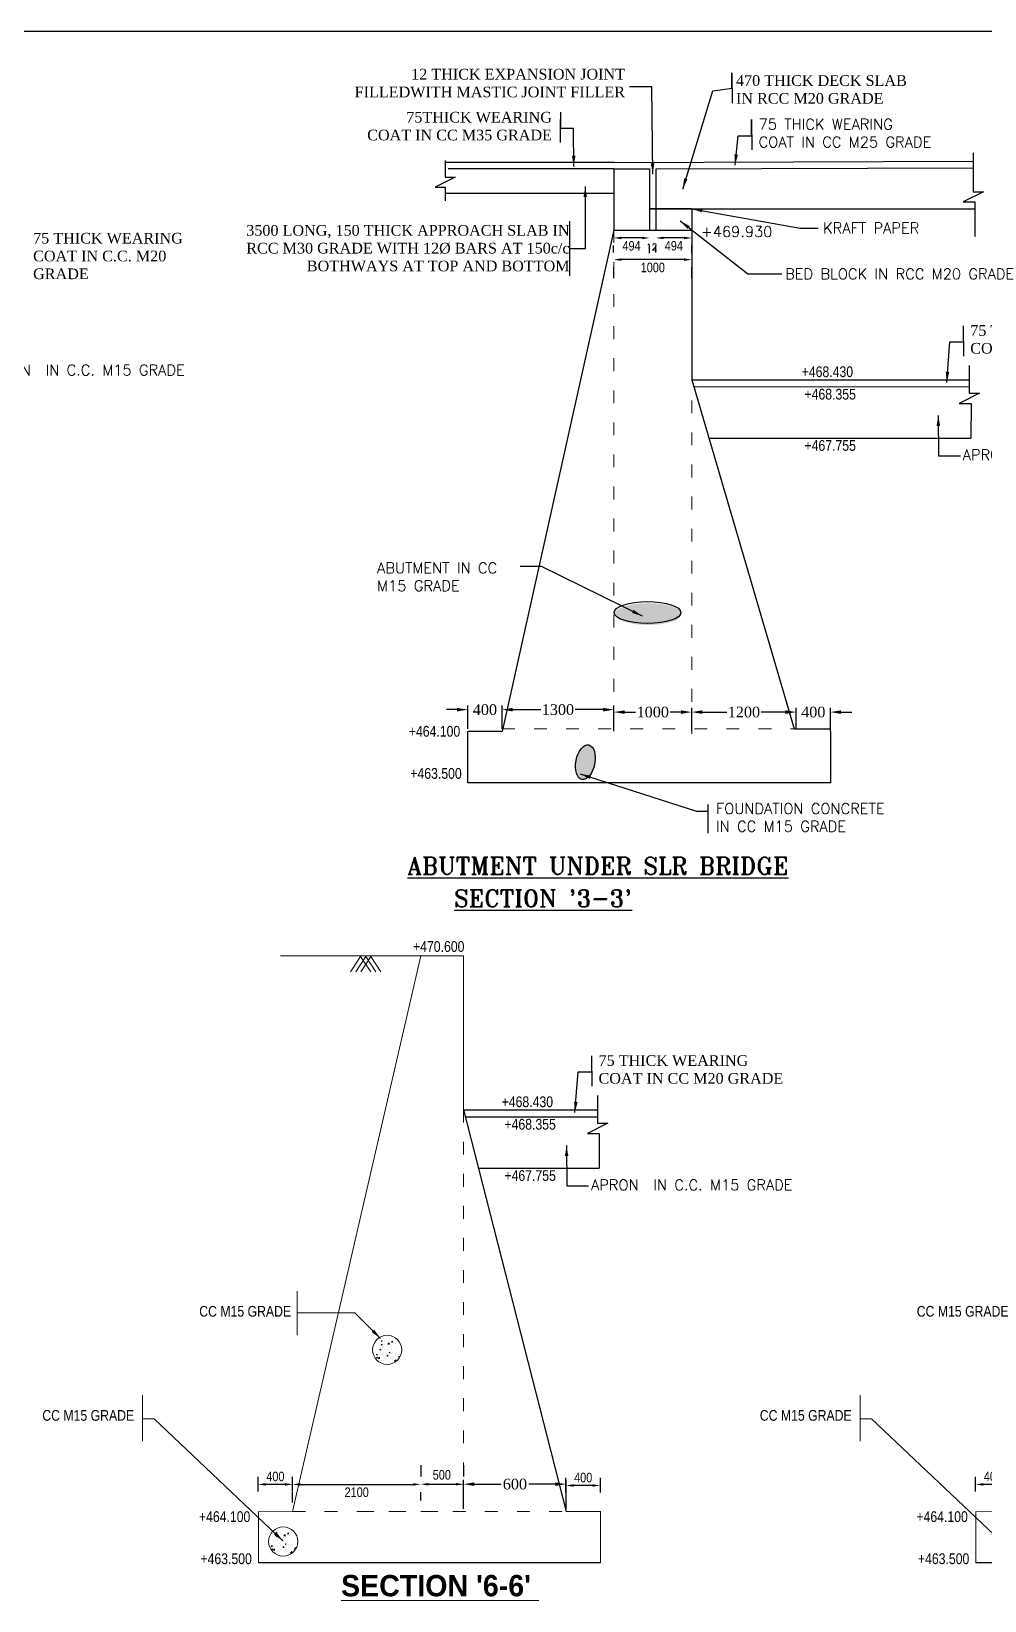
# Model space of a CAD drawing. Header units: millimetres. Extents: x 80 to 6605, y 46 to 2491.
# Drawn here: x 5765.6 to 5988.5, y 318.6 to 685.7 of the extents above; entities that cross this region are included whole.
import ezdxf

# ---------------------------------------------------------------- set-up
doc = ezdxf.new("R2010")
doc.units = ezdxf.units.MM
doc.linetypes.add('ACAD_ISO03W100', pattern=[30, 12, -18])
doc.layers.add('TEXT_GENERAL', color=4, linetype='Continuous')
doc.styles.add('ARIAL NARROW', font='ARIALN.TTF')
doc.styles.add('CITYBLUEPR', font='cityb___.ttf')
doc.styles.add('ROMANS', font='romans.shx', dxfattribs={"height": 2.5})
doc.styles.add('ROMANT', font='romant')
doc.styles.get("Standard").update_dxf_attribs({"font": 'times.ttf', "height": 2.5})
doc.styles.add('TIMES NEW ROMAN', font='times.ttf')
doc.styles.add('TNR_2.5', font='times.ttf', dxfattribs={"height": 2.5})
doc.dimstyles.new('ISO-25', dxfattribs={"dimtxt": 2.5, "dimasz": 2.5, "dimexe": 1.25, "dimexo": 0.625, "dimtad": 1, "dimlfac": 25, "dimtxsty": 'Standard', "dimcen": 2.5, "dimadec": 0, "dimazin": 0, "dimtfac": 1, "dimtmove": 0, "dimatfit": 3, "dimfxl": 1, "dimarcsym": 0})
doc.dimstyles.new('STANDARD$0', dxfattribs={"dimscale": 88.888889, "dimtxt": 0.02, "dimasz": 0.02, "dimexe": 0.1, "dimexo": 0.1, "dimgap": 0.09, "dimtad": 2, "dimtih": 1, "dimtoh": 1, "dimdec": 0, "dimzin": 1, "dimdsep": 46, "dimtxsty": 'Standard', "dimcen": 0.09, "dimadec": 0, "dimazin": 0, "dimtfac": 1, "dimtdec": 4, "dimtofl": 0, "dimtmove": 0, "dimatfit": 3, "dimfxl": 1, "dimtolj": 1, "dimtzin": 1, "dimarcsym": 0})
doc.dimstyles.new('STYLE_ESH', dxfattribs={"dimtxt": 2.5, "dimasz": 2.5, "dimexe": 1, "dimexo": 0.625, "dimtad": 0, "dimtih": 1, "dimtoh": 1, "dimdec": 0, "dimlfac": 100, "dimzin": 9, "dimdsep": 46, "dimtxsty": 'TNR_2.5', "dimcen": 2.5, "dimadec": 0, "dimazin": 2, "dimtfac": 1, "dimtdec": 0, "dimtofl": 0, "dimtmove": 2, "dimatfit": 3, "dimfxl": 1, "dimarcsym": 0})

# ---------------------------------------------------------------- blocks, each defined once
blk = doc.blocks.new('*D139')
at = {"layer": 'Defpoints', "color": 0, "transparency": 16777216}
for p in [(5911.66, 638.35), (5911.66, 637.34), (5920.04, 638.26)]:
    blk.add_point(p, dxfattribs=at)
at = {"layer": 'TEXT_GENERAL', "color": 0, "lineweight": -2, "transparency": 16777216}
for p, q in [((5911.66, 633.91), (5911.66, 635.57)), ((5918.27, 637.34), (5913.43, 637.34)), ((5920.04, 633.81), (5920.04, 635.57))]:
    blk.add_line(p, q, dxfattribs=at)
at = {"layer": 'TEXT_GENERAL', "color": 0, "transparency": 16777216}
for points in [[(5913.43, 637.64), (5913.43, 637.05), (5911.66, 637.34)], [(5918.27, 637.64), (5918.27, 637.05), (5920.04, 637.34)]]:
    blk.add_solid(points, dxfattribs=at)
at = {"layer": 'TEXT_GENERAL', "color": 0, "lineweight": 9, "transparency": 16777216, "insert": (5915.85, 635.5), "char_height": 2.222, "attachment_point": 5, "style": 'ARIAL NARROW'}
blk.add_mtext('\\A1;494', dxfattribs=at)
blk = doc.blocks.new('*D138')
at = {"layer": 'Defpoints', "color": 0, "transparency": 16777216}
for p in [(5901.77, 638.35), (5901.77, 637.34), (5910.16, 638.26)]:
    blk.add_point(p, dxfattribs=at)
at = {"layer": 'TEXT_GENERAL', "color": 0, "lineweight": -2, "transparency": 16777216}
for p, q in [((5901.77, 633.91), (5901.77, 635.57)), ((5908.38, 637.34), (5903.55, 637.34)), ((5910.16, 633.81), (5910.16, 635.57))]:
    blk.add_line(p, q, dxfattribs=at)
at = {"layer": 'TEXT_GENERAL', "color": 0, "transparency": 16777216}
for points in [[(5903.55, 637.64), (5903.55, 637.05), (5901.77, 637.34)], [(5908.38, 637.64), (5908.38, 637.05), (5910.16, 637.34)]]:
    blk.add_solid(points, dxfattribs=at)
at = {"layer": 'TEXT_GENERAL', "color": 0, "lineweight": 9, "transparency": 16777216, "insert": (5905.96, 635.5), "char_height": 2.222, "attachment_point": 5, "style": 'ARIAL NARROW'}
blk.add_mtext('\\A1;494', dxfattribs=at)
blk = doc.blocks.new('*D137')
at = {"layer": 'Defpoints', "color": 0, "transparency": 16777216}
for p in [(5901.82, 632.41), (5901.82, 632.27), (5920.04, 632.41)]:
    blk.add_point(p, dxfattribs=at)
at = {"layer": 'TEXT_GENERAL', "color": 0, "lineweight": -2, "transparency": 16777216}
for p, q in [((5918.27, 632.27), (5903.6, 632.27)), ((5901.82, 627.97), (5901.82, 630.5)), ((5920.04, 627.97), (5920.04, 630.5))]:
    blk.add_line(p, q, dxfattribs=at)
at = {"layer": 'TEXT_GENERAL', "color": 0, "transparency": 16777216}
for points in [[(5903.6, 632.57), (5903.6, 631.98), (5901.82, 632.27)], [(5918.27, 632.57), (5918.27, 631.98), (5920.04, 632.27)]]:
    blk.add_solid(points, dxfattribs=at)
at = {"layer": 'TEXT_GENERAL', "color": 0, "lineweight": 9, "transparency": 16777216, "insert": (5910.93, 630.43), "char_height": 2.222, "attachment_point": 5, "style": 'ARIAL NARROW'}
blk.add_mtext('\\A1;1000', dxfattribs=at)
blk = doc.blocks.new('*D148')
at = {"layer": 'Defpoints', "color": 0, "transparency": 16777216}
for p in [(5856.68, 345.8), (5866.68, 345.8), (5866.68, 345.8)]:
    blk.add_point(p, dxfattribs=at)
at = {"layer": 'TEXT_GENERAL', "color": 0, "lineweight": -2, "transparency": 16777216}
for p, q in [((5856.68, 350.25), (5856.68, 347.58)), ((5866.68, 350.25), (5866.68, 347.58)), ((5858.46, 345.8), (5864.9, 345.8))]:
    blk.add_line(p, q, dxfattribs=at)
at = {"layer": 'TEXT_GENERAL', "color": 0, "transparency": 16777216}
for points in [[(5858.46, 346.1), (5858.46, 345.51), (5856.68, 345.8)], [(5864.9, 346.1), (5864.9, 345.51), (5866.68, 345.8)]]:
    blk.add_solid(points, dxfattribs=at)
at = {"layer": 'TEXT_GENERAL', "color": 0, "lineweight": 9, "transparency": 16777216, "insert": (5861.58, 347.99), "char_height": 2.222, "attachment_point": 5, "style": 'ARIAL NARROW'}
blk.add_mtext('\\A1;500', dxfattribs=at)
blk = doc.blocks.new('*D147')
at = {"layer": 'Defpoints', "color": 0, "transparency": 16777216}
for p in [(5890.62, 345.51), (5890.62, 339.41), (5898.67, 339.41)]:
    blk.add_point(p, dxfattribs=at)
at = {"layer": 'TEXT_GENERAL', "color": 0, "lineweight": -2, "transparency": 16777216}
for p, q in [((5890.62, 343.85), (5890.62, 347.29)), ((5896.9, 345.51), (5892.4, 345.51)), ((5898.67, 343.85), (5898.67, 347.29))]:
    blk.add_line(p, q, dxfattribs=at)
at = {"layer": 'TEXT_GENERAL', "color": 0, "transparency": 16777216}
for points in [[(5892.4, 345.81), (5892.4, 345.22), (5890.62, 345.51)], [(5896.9, 345.81), (5896.9, 345.22), (5898.67, 345.51)]]:
    blk.add_solid(points, dxfattribs=at)
at = {"layer": 'TEXT_GENERAL', "color": 0, "lineweight": 9, "transparency": 16777216, "insert": (5894.65, 347.36), "char_height": 2.222, "attachment_point": 5, "style": 'ARIAL NARROW'}
blk.add_mtext('\\A1;400', dxfattribs=at)
blk = doc.blocks.new('*D146')
at = {"layer": 'Defpoints', "color": 0, "transparency": 16777216}
for p in [(5826.67, 345.97), (5856.67, 346.43), (5856.67, 345.77)]:
    blk.add_point(p, dxfattribs=at)
at = {"layer": 'TEXT_GENERAL', "color": 0, "lineweight": -2, "transparency": 16777216}
for p, q in [((5828.45, 345.77), (5854.89, 345.77)), ((5826.67, 341.53), (5826.67, 343.99)), ((5856.67, 341.98), (5856.67, 343.99))]:
    blk.add_line(p, q, dxfattribs=at)
at = {"layer": 'TEXT_GENERAL', "color": 0, "transparency": 16777216}
for points in [[(5828.45, 346.07), (5828.45, 345.48), (5826.67, 345.77)], [(5854.89, 346.07), (5854.89, 345.48), (5856.67, 345.77)]]:
    blk.add_solid(points, dxfattribs=at)
at = {"layer": 'TEXT_GENERAL', "color": 0, "lineweight": 9, "transparency": 16777216, "insert": (5841.67, 343.93), "char_height": 2.222, "attachment_point": 5, "style": 'ARIAL NARROW'}
blk.add_mtext('\\A1;2100', dxfattribs=at)
blk = doc.blocks.new('*D145')
at = {"layer": 'Defpoints', "color": 0, "transparency": 16777216}
for p in [(5818.62, 345.77), (5818.62, 339.66), (5826.67, 339.66)]:
    blk.add_point(p, dxfattribs=at)
at = {"layer": 'TEXT_GENERAL', "color": 0, "lineweight": -2, "transparency": 16777216}
for p, q in [((5818.62, 344.11), (5818.62, 347.55)), ((5824.89, 345.77), (5820.4, 345.77)), ((5826.67, 344.11), (5826.67, 347.55))]:
    blk.add_line(p, q, dxfattribs=at)
at = {"layer": 'TEXT_GENERAL', "color": 0, "transparency": 16777216}
for points in [[(5820.4, 346.07), (5820.4, 345.47), (5818.62, 345.77)], [(5824.89, 346.07), (5824.89, 345.47), (5826.67, 345.77)]]:
    blk.add_solid(points, dxfattribs=at)
at = {"layer": 'TEXT_GENERAL', "color": 0, "lineweight": 9, "transparency": 16777216, "insert": (5822.65, 347.62), "char_height": 2.222, "attachment_point": 5, "style": 'ARIAL NARROW'}
blk.add_mtext('\\A1;400', dxfattribs=at)
blk = doc.blocks.new('*D211')
at = {"color": 0, "lineweight": -2, "transparency": 16777216}
for p, q in [((5865.16, 527), (5862.66, 527)), ((5867.66, 522.54), (5867.66, 528)), ((5875.66, 522.54), (5875.66, 528)), ((5878.16, 527), (5880.66, 527))]:
    blk.add_line(p, q, dxfattribs=at)
at = {"color": 0, "transparency": 16777216}
for points in [[(5865.16, 527.42), (5865.16, 526.58), (5867.66, 527)], [(5878.16, 527.42), (5878.16, 526.58), (5875.66, 527)]]:
    blk.add_solid(points, dxfattribs=at)
at = {"layer": 'Defpoints', "color": 0, "transparency": 16777216}
for p in [(5875.66, 527), (5867.66, 521.91), (5875.66, 521.91)]:
    blk.add_point(p, dxfattribs=at)
at = {"color": 0, "transparency": 16777216, "insert": (5871.66, 527), "char_height": 2.5, "attachment_point": 5, "style": 'TNR_2.5'}
blk.add_mtext('400', dxfattribs=at)
blk = doc.blocks.new('*D212')
at = {"color": 0, "lineweight": -2, "transparency": 16777216}
for p, q in [((5875.66, 522.54), (5875.66, 528)), ((5878.16, 527), (5884.71, 527)), ((5899.32, 527), (5892.78, 527)), ((5901.82, 521.96), (5901.82, 528))]:
    blk.add_line(p, q, dxfattribs=at)
at = {"color": 0, "transparency": 16777216}
for points in [[(5878.16, 527.42), (5878.16, 526.58), (5875.66, 527)], [(5899.32, 527.42), (5899.32, 526.58), (5901.82, 527)]]:
    blk.add_solid(points, dxfattribs=at)
at = {"layer": 'Defpoints', "color": 0, "transparency": 16777216}
for p in [(5901.82, 527), (5875.66, 521.91), (5901.82, 521.33)]:
    blk.add_point(p, dxfattribs=at)
at = {"color": 0, "transparency": 16777216, "insert": (5888.74, 527), "char_height": 2.5, "attachment_point": 5, "style": 'TNR_2.5'}
blk.add_mtext('1300', dxfattribs=at)
blk = doc.blocks.new('*D213')
at = {"color": 0, "lineweight": -2, "transparency": 16777216}
for p, q in [((5901.82, 521.96), (5901.82, 527.43)), ((5904.32, 526.43), (5906.89, 526.43)), ((5917.53, 526.43), (5914.96, 526.43)), ((5920.03, 521.96), (5920.03, 527.43))]:
    blk.add_line(p, q, dxfattribs=at)
at = {"color": 0, "transparency": 16777216}
for points in [[(5904.32, 526.84), (5904.32, 526.01), (5901.82, 526.43)], [(5917.53, 526.84), (5917.53, 526.01), (5920.03, 526.43)]]:
    blk.add_solid(points, dxfattribs=at)
at = {"layer": 'Defpoints', "color": 0, "transparency": 16777216}
for p in [(5920.03, 526.43), (5901.82, 521.33), (5920.03, 521.34)]:
    blk.add_point(p, dxfattribs=at)
at = {"color": 0, "transparency": 16777216, "insert": (5910.93, 526.43), "char_height": 2.5, "attachment_point": 5, "style": 'TNR_2.5'}
blk.add_mtext('1000', dxfattribs=at)
blk = doc.blocks.new('*D214')
at = {"color": 0, "lineweight": -2, "transparency": 16777216}
for p, q in [((5920.03, 521.96), (5920.03, 527.43)), ((5922.53, 526.43), (5928.22, 526.43)), ((5941.97, 526.43), (5936.29, 526.43)), ((5944.47, 522.59), (5944.47, 527.43))]:
    blk.add_line(p, q, dxfattribs=at)
at = {"color": 0, "transparency": 16777216}
for points in [[(5922.53, 526.85), (5922.53, 526.01), (5920.03, 526.43)], [(5941.97, 526.85), (5941.97, 526.01), (5944.47, 526.43)]]:
    blk.add_solid(points, dxfattribs=at)
at = {"layer": 'Defpoints', "color": 0, "transparency": 16777216}
for p in [(5944.47, 526.43), (5920.03, 521.34), (5944.47, 521.96)]:
    blk.add_point(p, dxfattribs=at)
at = {"color": 0, "transparency": 16777216, "insert": (5932.25, 526.43), "char_height": 2.5, "attachment_point": 5, "style": 'TNR_2.5'}
blk.add_mtext('1200', dxfattribs=at)
blk = doc.blocks.new('*D215')
at = {"color": 0, "lineweight": -2, "transparency": 16777216}
for p, q in [((5941.97, 526.43), (5939.47, 526.43)), ((5944.47, 522.59), (5944.47, 527.43)), ((5952.47, 521.95), (5952.47, 527.43)), ((5954.97, 526.43), (5957.47, 526.43))]:
    blk.add_line(p, q, dxfattribs=at)
at = {"color": 0, "transparency": 16777216}
for points in [[(5941.97, 526.85), (5941.97, 526.01), (5944.47, 526.43)], [(5954.97, 526.85), (5954.97, 526.01), (5952.47, 526.43)]]:
    blk.add_solid(points, dxfattribs=at)
at = {"layer": 'Defpoints', "color": 0, "transparency": 16777216}
for p in [(5952.47, 526.43), (5944.47, 521.96), (5952.47, 521.33)]:
    blk.add_point(p, dxfattribs=at)
at = {"color": 0, "transparency": 16777216, "insert": (5948.47, 526.43), "char_height": 2.5, "attachment_point": 5, "style": 'TNR_2.5'}
blk.add_mtext('400', dxfattribs=at)
blk = doc.blocks.new('*D290')
at = {"color": 0, "lineweight": -2, "transparency": 16777216}
for p, q in [((5866.68, 340.04), (5866.68, 346.83)), ((5869.18, 345.83), (5875.43, 345.83)), ((5888.17, 345.83), (5881.93, 345.83)), ((5890.67, 340.03), (5890.67, 346.83))]:
    blk.add_line(p, q, dxfattribs=at)
at = {"color": 0, "transparency": 16777216}
for points in [[(5869.18, 346.24), (5869.18, 345.41), (5866.68, 345.83)], [(5888.17, 346.24), (5888.17, 345.41), (5890.67, 345.83)]]:
    blk.add_solid(points, dxfattribs=at)
at = {"layer": 'Defpoints', "color": 0, "transparency": 16777216}
for p in [(5890.67, 345.83), (5866.68, 339.41), (5890.67, 339.41)]:
    blk.add_point(p, dxfattribs=at)
at = {"color": 0, "transparency": 16777216, "insert": (5878.68, 345.83), "char_height": 2.5, "attachment_point": 5, "style": 'TNR_2.5'}
blk.add_mtext('600', dxfattribs=at)
blk = doc.blocks.new('*D295')
at = {"layer": 'Defpoints', "color": 0, "transparency": 16777216}
for p in [(5986.45, 345.77), (5986.45, 339.66), (5994.5, 339.66)]:
    blk.add_point(p, dxfattribs=at)
at = {"layer": 'TEXT_GENERAL', "color": 0, "lineweight": -2, "transparency": 16777216}
for p, q in [((5986.45, 344.11), (5986.45, 347.55)), ((5992.72, 345.77), (5988.23, 345.77)), ((5994.5, 344.11), (5994.5, 347.55))]:
    blk.add_line(p, q, dxfattribs=at)
at = {"layer": 'TEXT_GENERAL', "color": 0, "transparency": 16777216}
for points in [[(5988.23, 346.07), (5988.23, 345.47), (5986.45, 345.77)], [(5992.72, 346.07), (5992.72, 345.47), (5994.5, 345.77)]]:
    blk.add_solid(points, dxfattribs=at)
at = {"layer": 'TEXT_GENERAL', "color": 0, "lineweight": 9, "transparency": 16777216, "insert": (5990.48, 347.62), "char_height": 2.222, "attachment_point": 5, "style": 'ARIAL NARROW'}
blk.add_mtext('\\A1;400', dxfattribs=at)

msp = doc.modelspace()

# ---------------------------------------------------------------- hatches: boundary and pattern name
at = {"layer": 'TEXT_GENERAL', "lineweight": 9}
h = msp.add_hatch(dxfattribs=at)
h.set_pattern_fill('AR-CONC', color=0, scale=0.01, style=0)
h.set_pattern_definition([(50, (-156.9655, 161.3886), (1.8218467, -0.15939086), [0.1905, -2.0955]), (355, (-156.9655, 161.3886), (-0.35242826, 1.91056643), [0.1524, -1.6764]), (100.451, (-156.8136, 161.3753), (1.469425, 1.7511669), [0.1619, -1.7809]), (46.1842, (-156.9655, 161.8966), (2.7107904, -0.4204233), [0.28575, -3.14325]), (96.6356, (-156.7396, 161.8615), (2.3740423, 2.4742556), [0.24285, -2.67135]), (351.184, (-156.9655, 161.8966), (2.374046, 2.4742512), [0.2286, -2.5146]), (21, (-156.7115, 161.7696), (1.5161488, -1.0226552), [0.1905, -2.0955]), (326, (-156.7115, 161.7696), (0.6180203, 1.84187966), [0.1524, -1.6764]), (71.4514, (-156.5851, 161.6843), (2.1341649, 0.8192286), [0.1619, -1.7809]), (37.5, (-156.9655, 161.3886), (0.03088603, 0.84555039), [0, -1.65608, 0, -1.7018, 0, -1.68275]), (7.5, (-156.9655, 161.3886), (0.66819663, 1.00180575), [0, -0.97028, 0, -1.61798, 0, -0.64135]), (327.5, (-157.5319, 161.3886), (1.35590595, -0.05728744), [0, -0.635, 0, -1.9812, 0, -2.6289]), (317.5, (-157.7859, 161.3886), (1.48129181, 0.2542649), [0, -0.8255, 0, -1.31572, 0, -1.8669])])
edge = h.paths.add_edge_path()
edge.add_ellipse((5909.80937, 549.3652), major_axis=(7.80326, 0), ratio=0.327358015, start_angle=0, end_angle=360)
edge = h.paths.add_edge_path()
edge.add_ellipse((5895.16386, 514.70017), major_axis=(0.80612, 4.0334), ratio=0.537506819, start_angle=0, end_angle=360)

# ---------------------------------------------------------------- linework, layer by layer
at = {"color": 0}
for p, q in [((6440.81445, 685.66503), (5550.81445, 685.66503)), ((5929.44997, 675.96563), (5929.52551, 668.86884)), ((5929.44997, 672.19074), (5929.44997, 675.96563)), ((5889.3181, 666.75115), (5889.24255, 659.65437)), ((5889.3181, 661.26608), (5889.3181, 665.04097)), ((5934.02528, 665.04097), (5934.10082, 657.94418)), ((5934.02528, 661.26608), (5934.02528, 665.04097)), ((5985.88116, 657.23481), (5985.88684, 648.15259)), ((5862.3637, 655.49296), (5862.36938, 651.57422)), ((5901.83941, 655.01456), (5862.36654, 655.01456)), ((5901.83941, 653.51456), (5863.08646, 653.51456)), ((5901.84316, 653.51456), (5901.82379, 639.1928)), ((5901.83941, 655.01456), (5985.88407, 655.27176)), ((5901.84316, 653.51456), (5910.17168, 653.53476)), ((5910.17168, 653.53476), (5910.17168, 639.1928)), ((5911.67169, 653.53839), (5985.88542, 653.71832)), ((5911.67169, 653.53839), (5911.67169, 639.1928)), ((5864.73281, 651.57422), (5860.03455, 649.20572)), ((5862.36938, 651.57422), (5864.73282, 651.57422)), ((5860.03455, 649.20572), (5862.36919, 649.20537)), ((5901.83941, 647.74426), (5862.36654, 647.74426)), ((5862.36919, 649.20537), (5862.36919, 646.03282)), ((5911.65606, 646.4676), (5911.65606, 644.1928)), ((5988.25028, 648.15259), (5983.55202, 645.78409)), ((5985.88684, 648.15259), (5988.25028, 648.15259)), ((5910.15605, 644.1928), (5986.26219, 644.1928)), ((5911.65606, 644.1928), (5959.81465, 644.1928)), ((5920.04357, 644.1928), (5920.04357, 634.91427)), ((5983.55202, 645.78409), (5986.28187, 645.78409)), ((5986.28187, 645.78409), (5986.27028, 637.67037)), ((5901.82379, 639.1928), (5875.66392, 521.91039)), ((5891.54183, 628.50893), (5891.54183, 641.23942)), ((5901.82379, 639.1928), (5920.04874, 639.1928)), ((5920.04874, 639.1928), (5920.0913, 604.1928)), ((5983.53235, 616.79797), (5983.6079, 609.70119)), ((5984.96325, 607.51261), (5984.96893, 601.01521)), ((5920.04497, 604.1928), (5984.96615, 604.19312)), ((5920.09126, 604.1928), (5944.03476, 522.53608)), ((5920.59494, 602.57867), (5984.96615, 602.54471)), ((5987.33236, 601.01521), (5982.6341, 598.64671)), ((5982.6341, 598.64671), (5985.36395, 598.64671)), ((5984.96893, 601.01521), (5987.33237, 601.01521)), ((5985.36395, 598.64671), (5985.35628, 590.5424)), ((5924.35797, 590.51955), (5985.35628, 590.5424)), ((5944.03476, 522.53608), (5952.47354, 522.53608)), ((5952.47354, 521.91108), (5952.47354, 509.91108)), ((5923.84483, 504.80377), (5923.84483, 498.13555)), ((5896.58635, 446.01634), (5896.6619, 438.91956)), ((5866.6695, 433.41117), (5898.02015, 433.41132)), ((5866.68061, 433.41117), (5890.67287, 339.40743)), ((5898.01725, 436.73098), (5898.02293, 430.23357)), ((5866.67301, 431.76276), (5866.68329, 431.76276)), ((5867.10133, 431.76276), (5898.02159, 431.76291)), ((5900.38636, 430.23357), (5895.6881, 427.86507)), ((5898.02293, 430.23357), (5900.38637, 430.23357)), ((5895.6881, 427.86507), (5898.41795, 427.86507)), ((5898.41795, 427.86507), (5898.41028, 419.76076)), ((5866.67402, 419.76289), (5866.68194, 419.76289)), ((5870.16404, 419.76277), (5898.41028, 419.76185)), ((5841.21828, 385.88532), (5827.74667, 385.8358)), ((5898.67287, 327.42068), (5818.67287, 327.39024)), ((6066.50148, 327.42068), (5986.50148, 327.39024))]:
    msp.add_line(p, q, dxfattribs=at)
at = {"color": 0, "ltscale": 6}
for p, q in [((5867.66173, 509.92195), (5867.66272, 521.91039)), ((5875.66392, 521.91039), (5867.66272, 521.91039)), ((5952.47354, 509.91108), (5867.66272, 509.91039))]:
    msp.add_line(p, q, dxfattribs=at)
at = {"color": 0, "const_width": 0.3}
msp.add_lwpolyline([(5910.15605, 644.1928), (5920.04357, 644.1928)], dxfattribs=at)
at = {"color": 0}
for centre, major_axis, ratio in [((5909.71634, 549.71121), (7.80326, 0), 0.327358015), ((5895.16386, 514.70017), (0.80612, 4.0334), 0.537506819)]:
    msp.add_ellipse(centre, major_axis=major_axis, ratio=ratio, dxfattribs=at)
at = {"layer": 'TEXT_GENERAL', "color": 0, "linetype": 'ACAD_ISO03W100', "lineweight": 9, "ltscale": 0.25}
for p, q in [((5901.82379, 639.1928), (5901.82379, 521.33183)), ((5920.03461, 521.33546), (5920.04497, 604.1928)), ((5875.66392, 522.53539), (5944.03476, 522.53608)), ((5836.67287, 469.41117), (5866.67287, 469.41117)), ((5836.67287, 469.41117), (5866.67287, 469.41117)), ((5866.68348, 433.41117), (5866.67287, 339.41062)), ((5826.67287, 339.41081), (5890.67287, 339.40743)), ((5842.68174, 339.40795), (5866.68174, 339.41198))]:
    msp.add_line(p, q, dxfattribs=at)
at = {"layer": 'TEXT_GENERAL', "color": 0, "lineweight": 9}
for p, q in [((5866.67287, 469.41117), (5823.8336, 469.41117)), ((5866.67287, 469.41117), (5823.8336, 469.41117)), ((5826.67287, 339.41151), (5856.67287, 469.41117)), ((5842.59315, 469.29421), (5840.24041, 465.68959)), ((5842.59315, 469.28488), (5840.24041, 465.68027)), ((5843.78731, 469.29421), (5841.43457, 465.68959)), ((5843.78731, 469.28488), (5841.43457, 465.68027)), ((5842.59315, 469.29421), (5844.94589, 465.68959)), ((5842.59315, 469.28488), (5844.94589, 465.68027)), ((5844.98147, 469.28488), (5842.62873, 465.68027)), ((5843.78731, 469.29421), (5846.14005, 465.68959)), ((5843.78731, 469.28488), (5846.14005, 465.68027)), ((5844.98147, 469.29421), (5847.33421, 465.68959)), ((5844.98147, 469.28488), (5847.33421, 465.68027)), ((5866.67287, 469.41117), (5866.68061, 433.41117)), ((5827.74667, 390.9596), (5827.74667, 380.71201)), ((5847.12223, 378.22381), (5847.12223, 378.22381)), ((5847.36102, 379.27351), (5847.58875, 379.25358)), ((5847.36273, 379.27373), (5847.48785, 379.42284)), ((5847.38469, 378.46553), (5847.57421, 378.3377)), ((5847.38495, 378.46613), (5847.65172, 378.56853)), ((5847.59073, 379.24788), (5847.55845, 379.42284)), ((5847.5745, 378.33806), (5847.65175, 378.5683)), ((5847.68599, 379.38225), (5847.68599, 379.38225)), ((5847.93031, 378.10601), (5847.93031, 378.10601)), ((5848.15401, 379.41045), (5848.15401, 379.41045)), ((5848.83891, 378.50947), (5848.83891, 378.50947)), ((5848.8841, 378.23158), (5848.8841, 378.23158)), ((5848.93851, 378.57482), (5849.23527, 378.8841)), ((5848.93936, 378.57237), (5849.27821, 378.51982)), ((5849.2776, 378.52144), (5849.23551, 378.88327)), ((5849.83159, 379.03442), (5850.05932, 379.0145)), ((5849.83331, 379.03464), (5850.01699, 379.25354)), ((5850.0613, 379.00877), (5850.01725, 379.24759)), ((5850.32707, 378.42155), (5850.32707, 378.42155)), ((5850.7951, 378.77774), (5850.7951, 378.77774)), ((5846.26357, 376.05387), (5846.4913, 376.03394)), ((5846.2653, 376.05408), (5846.44898, 376.27298)), ((5846.29718, 375.41893), (5846.4867, 375.29109)), ((5846.29745, 375.41952), (5846.56422, 375.52192)), ((5846.37245, 375.01185), (5846.37245, 375.01185)), ((5846.384, 374.61972), (5846.384, 374.61972)), ((5846.41878, 376.28018), (5846.41878, 376.28018)), ((5846.4325, 375.99686), (5846.4325, 375.99686)), ((5846.49327, 376.0282), (5846.44922, 376.26702)), ((5846.48699, 375.29146), (5846.56424, 375.5217)), ((5846.70392, 375.20272), (5847.00067, 375.512)), ((5846.70476, 375.20026), (5847.04361, 375.14771)), ((5847.043, 375.14933), (5847.00091, 375.51117)), ((5847.08952, 377.2123), (5847.31725, 377.19238)), ((5847.09124, 377.21252), (5847.27492, 377.43142)), ((5847.24472, 377.43861), (5847.24472, 377.43861)), ((5847.25844, 377.1553), (5847.25844, 377.1553)), ((5847.31922, 377.18663), (5847.27516, 377.42545)), ((5847.38629, 376.12243), (5847.38629, 376.12243)), ((5847.50991, 374.72201), (5847.50991, 374.72201)), ((5847.64934, 377.69572), (5847.64934, 377.69572)), ((5847.70912, 377.72128), (5847.70912, 377.72128)), ((5847.75218, 376.09844), (5847.75218, 376.09844)), ((5847.82696, 374.80969), (5847.82696, 374.80969)), ((5847.98966, 376.66891), (5847.98966, 376.66891)), ((5848.08913, 375.29751), (5848.08913, 375.29751)), ((5848.13545, 376.56584), (5848.13545, 376.56584)), ((5848.51245, 377.2095), (5848.51245, 377.2095)), ((5848.56707, 376.3124), (5848.56707, 376.3124)), ((5848.73415, 375.81478), (5848.96188, 375.79486)), ((5848.73588, 375.815), (5848.91956, 376.03389)), ((5848.79258, 377.24115), (5848.79258, 377.24115)), ((5848.96384, 375.78909), (5848.91979, 376.02791)), ((5849.23624, 376.64777), (5849.42576, 376.51994)), ((5849.23651, 376.64836), (5849.32249, 376.68137)), ((5849.28159, 374.63608), (5849.28159, 374.63608)), ((5849.42605, 376.5203), (5849.4801, 376.68137)), ((5849.60909, 378.07712), (5849.60909, 378.07712)), ((5849.71193, 376.47984), (5849.71193, 376.47984)), ((5849.74298, 377.63535), (5849.74298, 377.63535)), ((5849.97098, 375.12648), (5849.97098, 375.12648)), ((5850.02352, 376.58298), (5850.02352, 376.58298)), ((5850.04532, 375.56578), (5850.04532, 375.56578)), ((5850.50791, 374.57208), (5850.80467, 374.88137)), ((5850.50876, 374.56962), (5850.84761, 374.51707)), ((5850.74877, 377.50941), (5850.74877, 377.50941)), ((5850.847, 374.5187), (5850.80491, 374.88053)), ((5850.92478, 375.25205), (5850.92478, 375.25205)), ((5850.97328, 376.62918), (5850.97328, 376.62918)), ((5851.46691, 375.57569), (5851.69464, 375.55577)), ((5851.46865, 375.57591), (5851.65233, 375.79481)), ((5791.60506, 366.60669), (5791.60506, 355.90722)), ((5959.43367, 366.60669), (5959.43367, 355.90722)), ((5791.57444, 361.07434), (5794.26882, 361.07434)), ((5959.40304, 361.07434), (5962.09743, 361.07434)), ((5818.67287, 339.40581), (5818.67287, 327.38791)), ((5826.67287, 339.40581), (5818.67287, 339.3881)), ((5898.67287, 339.40743), (5890.67287, 339.40743)), ((5898.67287, 339.40743), (5898.67287, 327.42068)), ((5994.50148, 339.40581), (5986.50148, 339.3881)), ((5986.50148, 339.40581), (5986.50148, 327.38791)), ((5822.78683, 334.44947), (5823.01456, 334.42955)), ((5822.78855, 334.44969), (5822.91366, 334.5988)), ((5823.01654, 334.42384), (5822.98427, 334.5988)), ((5823.84202, 334.58642), (5823.84202, 334.58642)), ((5824.62651, 333.75079), (5824.92327, 334.06007)), ((5824.9656, 333.6974), (5824.92351, 334.05924)), ((5825.5196, 334.21039), (5825.74733, 334.19047)), ((5825.52132, 334.21061), (5825.70499, 334.4295)), ((5825.7493, 334.18474), (5825.70525, 334.42356)), ((5821.68939, 331.22983), (5821.91712, 331.20991)), ((5821.69112, 331.23005), (5821.87479, 331.44895)), ((5821.723, 330.59489), (5821.91252, 330.46706)), ((5821.72327, 330.59549), (5821.99004, 330.69789)), ((5821.84459, 331.45615), (5821.84459, 331.45615)), ((5821.85831, 331.17283), (5821.85831, 331.17283)), ((5821.91909, 331.20417), (5821.87504, 331.44299)), ((5821.91281, 330.46743), (5821.99006, 330.69766)), ((5822.12973, 330.37869), (5822.42649, 330.68797)), ((5822.13058, 330.37623), (5822.46943, 330.32368)), ((5822.46882, 330.3253), (5822.42673, 330.68714)), ((5822.54805, 333.39978), (5822.54805, 333.39978)), ((5822.81051, 333.6415), (5823.00002, 333.51367)), ((5822.81077, 333.6421), (5823.07754, 333.7445)), ((5822.81211, 331.2984), (5822.81211, 331.2984)), ((5823.00031, 333.51403), (5823.07757, 333.74427)), ((5823.07515, 332.87169), (5823.07515, 332.87169)), ((5823.178, 331.27441), (5823.178, 331.27441)), ((5823.39712, 332.89724), (5823.39712, 332.89724)), ((5823.61831, 333.28198), (5823.61831, 333.28198)), ((5823.67766, 331.84488), (5823.67766, 331.84488)), ((5823.77713, 330.47348), (5823.77713, 330.47348)), ((5823.82346, 331.74181), (5823.82346, 331.74181)), ((5824.20045, 332.38547), (5824.20045, 332.38547)), ((5824.25508, 331.48837), (5824.25508, 331.48837)), ((5824.42215, 330.99075), (5824.64988, 330.97082)), ((5824.42389, 330.99097), (5824.60756, 331.20986)), ((5824.48058, 332.41712), (5824.48058, 332.41712)), ((5824.52691, 333.68544), (5824.52691, 333.68544)), ((5824.5721, 333.40755), (5824.5721, 333.40755)), ((5824.65185, 330.96506), (5824.6078, 331.20388)), ((5824.62736, 333.74834), (5824.96621, 333.69579)), ((5824.92425, 331.82374), (5825.11376, 331.6959)), ((5824.92452, 331.82433), (5825.0105, 331.85734)), ((5825.11406, 331.69627), (5825.1681, 331.85734)), ((5825.29709, 333.25308), (5825.29709, 333.25308)), ((5825.39994, 331.65581), (5825.39994, 331.65581)), ((5825.43098, 332.81131), (5825.43098, 332.81131)), ((5825.71152, 331.75895), (5825.71152, 331.75895)), ((5825.73332, 330.74175), (5825.73332, 330.74175)), ((5826.61278, 330.42801), (5826.61278, 330.42801)), ((5826.66128, 331.80515), (5826.66128, 331.80515)), ((5827.15491, 330.75166), (5827.38264, 330.73174)), ((5827.15666, 330.75188), (5827.34033, 330.97078)), ((5827.3846, 330.72596), (5827.34055, 330.96478)), ((5827.41898, 332.41159), (5827.41898, 332.41159)), ((5827.65778, 330.98566), (5827.65778, 330.98566)), ((5827.74538, 331.67302), (5827.74538, 331.67302)), ((5821.79826, 330.18782), (5821.79826, 330.18782)), ((5821.80981, 329.79569), (5821.80981, 329.79569)), ((5822.93573, 329.89798), (5822.93573, 329.89798)), ((5823.25278, 329.98566), (5823.25278, 329.98566)), ((5824.96959, 329.81205), (5824.96959, 329.81205)), ((5825.65899, 330.30244), (5825.65899, 330.30244)), ((5826.19592, 329.74805), (5826.49267, 330.05733)), ((5826.19677, 329.74559), (5826.53561, 329.69304)), ((5826.53501, 329.69467), (5826.49291, 330.0565))]:
    msp.add_line(p, q, dxfattribs=at)
for centre in [(5848.79258, 377.24115), (5824.48058, 332.41712)]:
    msp.add_circle(centre, 3.41915, dxfattribs=at)

# ---------------------------------------------------------------- texts
at = {"color": 0}
for s, height, style, p in [('+469.930', 2.5, 'ROMANS', (5922.18367, 637.56922)), ('APRON  IN C.C. M15 GRADE', 2.5, 'ROMANS', (5754.30998, 605.19316)), ('APRON  IN C.C. M15 GRADE', 2.5, 'ROMANS', (5983.41338, 585.37165)), ('%%UABUTMENT UNDER SLR BRIDGE', 4, 'ROMANT', (5853.52326, 488.46954)), ("%%USECTION '3-3'", 4, 'ROMANT', (5864.46139, 480.86549)), ('APRON  IN C.C. M15 GRADE', 2.5, 'ROMANS', (5896.46738, 414.59002))]:
    msp.add_text(s, height=height, dxfattribs=dict(at, style=style)).set_placement(p)
at = {"color": 0, "char_height": 2.5}
for s, insert, width, attachment_point, style in [('{\\fTimes New Roman|b0|i0|c0|p18;12 THICK EXPANSION JOINT FILLEDWITH MASTIC JOINT FILLER}', (5904.43881, 676.90749), 70.7124, 3, 'ROMANS'), ('75THICK WEARING COAT IN CC M35 GRADE', (5887.34041, 666.83742), 43.1056637, 3, 'TIMES NEW ROMAN'), ('3500 LONG, 150 THICK APPROACH SLAB IN RCC M30 GRADE WITH 12%%C BARS AT 150c/c BOTHWAYS AT TOP AND BOTTOM', (5891.46615, 640.37286), 77.5949564, 3, 'TIMES NEW ROMAN'), ('{\\Fsimplex.shx|c0;KRAFT PAPER}', (5950.77297, 638.42368), 160.8961, 7, 'ROMANS'), ('75 THICK WEARING COAT IN C.C. M20 GRADE', (5765.98409, 638.53957), 42.7777778, 1, 'TNR_2.5'), ('{\\Fsimplex.shx;BED BLOCK} {\\Fsimplex.shx;IN RCC M20} {\\Fsimplex.shx;GRADE}', (5941.89637, 627.68839), 160.8961, 7, 'ROMANS')]:
    msp.add_mtext(s, dxfattribs=dict(at, insert=insert, width=width, attachment_point=attachment_point, style=style))
at = {"color": 0, "char_height": 2.5, "attachment_point": 1}
for s, insert, style in [('470 THICK DECK SLAB\\PIN RCC M20 GRADE', (5930.38924, 675.41702), 'TIMES NEW ROMAN'), ('{\\Fsimplex.shx|c0;75 \\Fsimplex.shx|c1;THICK \\Fsimplex.shx|c0;WEAR\\Fsimplex.shx|c1;ING\\PCOAT IN CC M\\Fsimplex.shx|c0;25\\Fsimplex.shx|c1; GRADE}', (5935.67665, 665.19566), 'ROMANS'), ('{\\Fsimplex.shx|c1;FOUNDATION CONCRETE\\PIN CC M1\\Fsimplex.shx|c0;5\\Fsimplex.shx|c1; GRADE}', (5925.71208, 505.12425), 'ROMANS')]:
    msp.add_mtext(s, dxfattribs=dict(at, insert=insert, style=style))
for insert in [(5985.18373, 616.95267), (5898.23773, 446.17104)]:
    msp.add_mtext('75 THICK WEARING\\PCOAT IN CC M20 GRADE', dxfattribs=dict(at, insert=insert))
at = {"layer": 'TEXT_GENERAL', "color": 0, "lineweight": 9}
for s, height, style, p in [('12', 1.5, 'ROMANS', (5909.41378, 634.5063)), ('+468.430', 2.5, 'ARIAL NARROW', (5945.76014, 604.80035)), ('+468.355', 2.5, 'ARIAL NARROW', (5946.41269, 599.54713)), ('+467.755', 2.5, 'ARIAL NARROW', (5946.41269, 587.55304)), ('+464.100', 2.5, 'ARIAL NARROW', (5853.85967, 520.68829)), ('+463.500', 2.5, 'ARIAL NARROW', (5854.21182, 510.83472)), ('+470.600', 2.5, 'ARIAL NARROW', (5854.84968, 470.34832)), ('+468.430', 2.5, 'ARIAL NARROW', (5875.57626, 434.01872)), ('+468.355', 2.5, 'ARIAL NARROW', (5876.22881, 428.7655)), ('+467.755', 2.5, 'ARIAL NARROW', (5876.22881, 416.77141)), ('CC M15 GRADE', 2.5, 'ARIAL NARROW', (5804.84711, 385.01227)), ('CC M15 GRADE', 2.5, 'ARIAL NARROW', (5972.67572, 385.01227)), ('CC M15 GRADE', 2.5, 'ARIAL NARROW', (5768.13973, 360.66461)), ('CC M15 GRADE', 2.5, 'ARIAL NARROW', (5935.96833, 360.66461)), ('+464.100', 2.5, 'ARIAL NARROW', (5804.76616, 336.98167)), ('+464.100', 2.5, 'ARIAL NARROW', (5972.59477, 336.98167)), ('+463.500', 2.5, 'ARIAL NARROW', (5805.11832, 327.1281)), ('+463.500', 2.5, 'ARIAL NARROW', (5972.94693, 327.1281)), ("%%USECTION '6-6' ", 5, 'CITYBLUEPR', (5838.01284, 319.58458))]:
    msp.add_text(s, height=height, dxfattribs=dict(at, style=style)).set_placement(p)
at = {"layer": 'TEXT_GENERAL', "color": 0, "lineweight": 9, "insert": (5846.45813, 561.39242), "char_height": 2.5, "attachment_point": 1, "style": 'ROMANS'}
msp.add_mtext('{\\Fsimplex.shx;ABUTMENT IN CC\\PM1}5{\\Fsimplex.shx; GRADE}', dxfattribs=at)

# ---------------------------------------------------------------- dimensions: what is measured, and where the dimension line sits
at = {"color": 0}
for base, p1, p2, text, picture, middle in [((5875.66392, 527.00033), (5867.66272, 521.91039), (5875.66392, 521.91039), '400', '*D211', (5871.66332, 527.00033)), ((5901.82379, 527.00033), (5875.66392, 521.91039), (5901.82379, 521.33183), '1300', '*D212', (5888.74385, 527.00033)), ((5920.03461, 526.42788), (5901.82379, 521.33183), (5920.03461, 521.33546), '1000', '*D213', (5910.9292, 526.42788)), ((5944.46676, 526.42857), (5920.03461, 521.33546), (5944.46676, 521.96116), '1200', '*D214', (5932.25069, 526.42857)), ((5952.47354, 526.42857), (5944.46676, 521.96116), (5952.47354, 521.32741), '400', '*D215', (5948.47015, 526.42857)), ((5890.67287, 345.82646), (5866.68174, 339.41198), (5890.67287, 339.40743), '600', '*D290', (5878.6773, 345.82646))]:
    dim = msp.add_linear_dim(base=base, p1=p1, p2=p2, text=text, dimstyle='STYLE_ESH', dxfattribs=at)
    dim.commit()
    dim.dimension.update_dxf_attribs({"geometry": picture, "text_midpoint": middle})
at = {"layer": 'TEXT_GENERAL', "color": 0, "lineweight": 9}
for base, p1, p2, text, picture, middle in [((5901.76854, 637.34489), (5910.15605, 638.25685), (5901.76854, 638.35411), '494', '*D138', (5905.9623, 635.49917)), ((5911.65606, 637.34489), (5920.04357, 638.25685), (5911.65606, 638.35411), '494', '*D139', (5915.84982, 635.49917)), ((5901.82379, 632.27412), (5920.04357, 632.41159), (5901.82379, 632.41159), '1000', '*D137', (5910.93368, 630.4284)), ((5818.62322, 345.77081), (5826.67158, 339.66386), (5818.62322, 339.66386), '400', '*D145', (5822.6474, 347.61653)), ((5890.62451, 345.51438), (5898.67287, 339.40743), (5890.62451, 339.40743), '400', '*D147', (5894.64869, 347.36009)), ((5986.45182, 345.77081), (5994.50019, 339.66386), (5986.45182, 339.66386), '400', '*D295', (5990.47601, 347.61653)), ((5856.66583, 345.77163), (5826.67232, 345.97284), (5856.66583, 346.4263), '2100', '*D146', (5841.66907, 343.92591))]:
    dim = msp.add_linear_dim(base=base, p1=p1, p2=p2, text=text, dimstyle='STANDARD$0', override={"dimtxt": 0.025, "dimexe": 0.02, "dimexo": 0.05, "dimgap": 0.008, "dimtxsty": 'ARIAL NARROW', "dimtmove": 2}, dxfattribs=at)
    dim.commit()
    dim.dimension.update_dxf_attribs({"geometry": picture, "text_midpoint": middle})
dim = msp.add_linear_dim(base=(5866.68174, 345.80289), p1=(5856.68174, 345.80289), p2=(5866.68174, 345.80289), text='500', dimstyle='STANDARD$0', override={"dimtxt": 0.025, "dimexe": 0.02, "dimexo": 0.05, "dimgap": 0.008, "dimtxsty": 'ARIAL NARROW', "dimtmove": 2}, dxfattribs=at)
dim.commit()
dim.dimension.update_dxf_attribs({"geometry": '*D148', "text_midpoint": (5861.58483, 347.98565), "dimtype": 160})

# ---------------------------------------------------------------- leaders
at = {"color": 0}
for points in [[(5910.91468, 652.27608), (5910.72042, 672.72979), (5905.51728, 672.72979)], [(5892.44472, 654.08579), (5892.41556, 662.97627), (5889.3181, 662.97627)], [(5930.16325, 654.3882), (5930.92781, 661.26608), (5934.02528, 661.26608)], [(5979.67473, 603.52734), (5980.43489, 613.02309), (5983.53235, 613.02309)], [(5977.70999, 595.84433), (5977.76253, 586.39936), (5982.87501, 586.39936)], [(5892.72873, 432.74571), (5893.48889, 442.24145), (5896.58635, 442.24145)], [(5890.76399, 425.0627), (5890.81653, 415.61773), (5895.92901, 415.61773)]]:
    msp.add_leader(points, dimstyle='ISO-25', override={"dimgap": 0.625, "dimtad": 0}, dxfattribs=at)
at = {"color": 0, "annotation_type": 0, "has_hookline": 1, "hookline_direction": 0, "text_width": 38.80858}
msp.add_leader([(5917.92286, 648.78964), (5924.98634, 671.75737), (5929.48774, 672.41723)], dimstyle='ISO-25', override={"dimgap": 0.625, "dimtad": 0}, dxfattribs=at)
at = {"color": 0}
msp.add_leader([(5895.13565, 649.40246), (5895.13565, 634.80238), (5891.54183, 634.80238)], dimstyle='ISO-25', dxfattribs=at)
at = {"color": 0, "ltscale": 6}
for points in [[(5920.04357, 644.1928), (5945.38028, 639.62388), (5949.58499, 639.62388)], [(5917.35183, 641.32804), (5933.18829, 628.96512), (5941.10652, 628.96512)], [(5908.49538, 548.88392), (5884.9278, 560.50845), (5879.91259, 560.50845)], [(5893.95059, 511.95015), (5921.18, 503.25064), (5923.84483, 503.25064)]]:
    msp.add_leader(points, dimstyle='ISO-25', override={"dimgap": 0.625, "dimtad": 0}, dxfattribs=at)
at = {"layer": 'TEXT_GENERAL', "color": 0, "lineweight": 9}
for points in [[(5847.25818, 379.90858), (5841.21828, 385.88532)], [(5824.41884, 332.55784), (5794.26882, 361.07434)], [(5992.24745, 332.55784), (5962.09743, 361.07434)]]:
    msp.add_leader(points, dimstyle='ISO-25', override={"dimgap": 0.625, "dimtad": 0}, dxfattribs=at)

doc.saveas('drawing.dxf')
